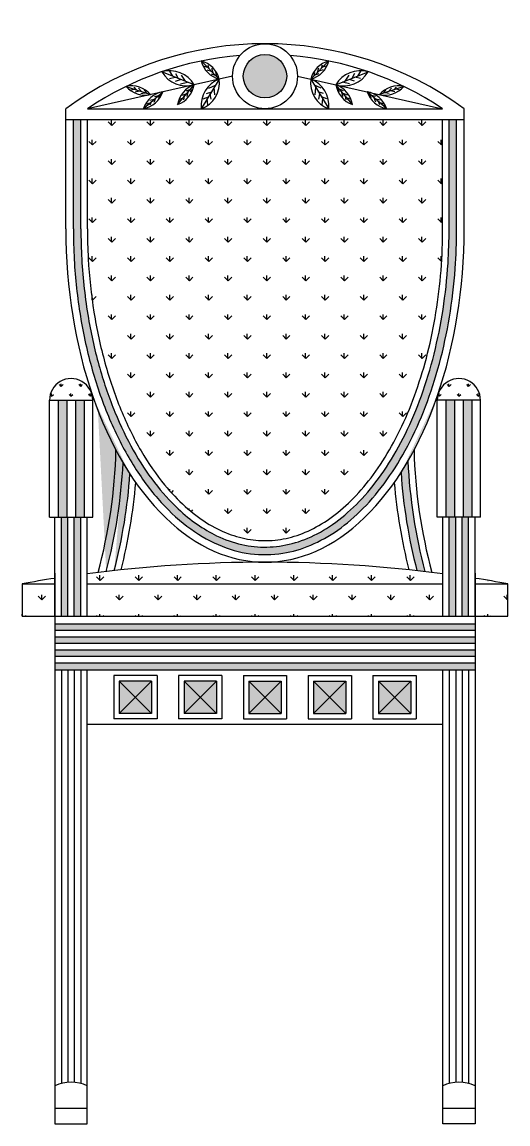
# Model space of a CAD drawing. Header units: millimetres. Extents: x 3103 to 179340, y -10977 to 70536.
# Drawn here: x 142761 to 143211, y 7949 to 8969 of the extents above; entities that cross this region are included whole.
import ezdxf

# ---------------------------------------------------------------- set-up
doc = ezdxf.new("R2010")
doc.units = ezdxf.units.MM
doc.header["$LTSCALE"] = 0.5
doc.layers.add('MEBEL', color=1, linetype='Continuous')
pattern_1 = [(90, (-145091.5257626629, 110342.1723934708), (-8.98025, 8.98025), [2.38125, -15.57925]), (45, (-145091.5257626629, 110342.1723934708), (-8.980256121069152, 8.980256121069154), [2.38125, -10.31875]), (135, (-145091.5257626629, 110342.1723934708), (-8.980256121069154, -8.980256121069152), [2.38125, -10.31875])]

# ---------------------------------------------------------------- blocks, each defined once
blk = doc.blocks.new('стул прямо')
at = {"layer": 'MEBEL'}
blk.add_hatch(color=256, dxfattribs=at).paths.add_polyline_path([(199.6681638402515, 969.903198317028, 1), (159.474560573115, 969.903198317028, 1)])
h = blk.add_hatch(color=256, dxfattribs=at)
edge = h.paths.add_edge_path()
edge.add_line((357.0458659271535, 929.8063966833579), (350.0458659271244, 929.806396683387))
edge.add_line((350.0458659271244, 929.806396683387), (350.0458659271535, 828.5515023818152))
edge.add_spline(control_points=[(350.0458659271535, 828.5515023823245), (350.0458708194201, 817.9413584543508), (349.7090614282934, 807.3307355628931), (348.1180737129762, 782.3264006445097), (346.5686437094992, 767.9874699134089), (342.2511349952838, 739.8650151182665), (339.4816228833515, 726.081435936343), (332.7933609810425, 699.3765002081636), (328.873011473217, 686.4558057382965), (319.9832822069875, 661.7647655446635), (315.012374639482, 649.995903079951), (304.1527485800616, 627.8701892020326), (298.2628162353358, 617.5157178005175), (285.7267837607069, 598.4440936817555), (279.0802242002392, 589.7302896753681), (265.2193201823102, 574.1155554044526), (258.0060247117653, 567.2187401066185), (243.2139971510624, 555.3470760166965), (235.6384569548536, 550.3759491821402), (220.3080049465643, 542.3868446605775), (212.5571129235032, 539.3699874580343), (197.0024427426688, 535.2599696339166), (189.1994271670701, 534.165171857152), (173.5939219236025, 533.8693373642018), (165.7887524845137, 534.6679831547663), (150.2178147746017, 538.179507470617), (142.4530984171724, 540.892978685617), (128.6677680460562, 547.5080178839853), (122.6207017070265, 551.0455350652483), (110.7114639416395, 559.3379826847813), (104.8489246624231, 564.0955718862679), (91.54539217342972, 576.5332304125186), (84.21430977425189, 584.6594720026769), (70.27866964589339, 602.8360486583406), (63.67506073470577, 612.8803894531302), (51.40241481736302, 634.6564502475521), (45.7313759525714, 646.3843948177237), (35.28389535288443, 671.7457510443201), (30.55105146355345, 685.4379574458872), (22.25745855411515, 714.5612808339647), (18.75285959278699, 730.0447386698506), (12.97301736619556, 763.780503891001), (10.90613426058553, 782.1411743854114), (9.355888734746259, 809.9363180138316), (9.096854194736807, 819.2440569850733), (9.096858486329438, 828.5515023823245)], knot_values=[7.853980862752469, 7.853980862752469, 7.853980862752469, 7.853980862752469, 7.960020254801732, 7.960020254801732, 8.105362722034577, 8.105362722034577, 8.250705189267423, 8.250705189267423, 8.396047656500269, 8.396047656500269, 8.541390123733114, 8.541390123733114, 8.68673259096596, 8.68673259096596, 8.832075058198805, 8.832075058198805, 8.977417525431651, 8.977417525431651, 9.122759992664497, 9.122759992664497, 9.268102459897342, 9.268102459897342, 9.413444927130188, 9.413444927130188, 9.558787394363033, 9.558787394363033, 9.704129861595879, 9.704129861595879, 9.819297045360463, 9.819297045360463, 9.934464229125046, 9.934464229125046, 10.0870509218498, 10.0870509218498, 10.23963761457455, 10.23963761457455, 10.3922243072993, 10.3922243072993, 10.55105832641464, 10.55105832641464, 10.71651703738979, 10.71651703738979, 10.90255571832079, 10.90255571832079, 10.99557505878629, 10.99557505878629, 10.99557505878629, 10.99557505878629], degree=3, periodic=0)
edge.add_line((9.09685848627123, 828.5515023838088), (9.09685848627123, 929.806396683518))
edge.add_line((9.09685848627123, 929.806396683518), (2.096858486271231, 929.806396683518))
edge.add_line((2.096858486271231, 929.806396683518), (2.096858486271231, 828.5515056117729))
edge.add_spline(control_points=[(2.096858486329438, 828.5515056099684), (2.096854106406681, 819.0524857322598), (2.362924501852831, 809.5534777836874), (3.885230451152893, 782.4377530327183), (5.801989832427353, 764.9278257848928), (11.4230066301825, 730.7542403800035), (15.1272218086815, 714.0911398310127), (24.19974645040929, 682.1339505218493), (29.5679891903128, 666.8404367031762), (41.78660802054219, 638.1025988618931), (48.63686435771524, 624.658921578055), (63.58160823132494, 600.0403053947812), (71.6757695164415, 588.8661710757005), (88.82034669833956, 569.1241058330343), (97.86979670793517, 560.5570458036964), (116.604285998561, 546.2585111439403), (126.2873682625359, 540.5270132163132), (145.9792760301498, 532.0031222754187), (155.9870019766386, 529.2083748948207), (176.085791031539, 526.567584592689), (186.179607476719, 526.7196333825559), (204.8525064044516, 529.7414534130949), (213.447007467621, 532.2289656672947), (230.4030343136983, 539.3747967085947), (238.7640682009223, 544.0342761481734), (255.0604804716713, 555.468578612592), (262.9948824993044, 562.2435647654929), (278.2317630287143, 577.7836015504727), (285.5336379575019, 586.5482886158279), (299.3115534598764, 605.8778719425172), (305.7873407155275, 616.4423538566043), (317.7439370282227, 639.1302248926077), (323.224649196578, 651.253269887995), (333.0512823375757, 676.7771649309288), (337.3971574261668, 690.1777238761279), (344.8454485668044, 717.9451726263214), (347.9478349189449, 732.311794145644), (352.8326612291858, 761.6778058469063), (354.6150811024418, 776.6769337323058), (356.6013277333404, 804.0014899696544), (357.0458715870918, 816.2764759575657), (357.0458659271535, 828.5515056099684)], knot_values=[7.853980862752469, 7.853980862752469, 7.853980862752469, 7.853980862752469, 7.947608418811853, 7.947608418811853, 8.122455378109313, 8.122455378109313, 8.297302337406773, 8.297302337406773, 8.472149296704233, 8.472149296704233, 8.646996256001692, 8.646996256001692, 8.821843215299152, 8.821843215299152, 8.996690174596612, 8.996690174596612, 9.171537133894072, 9.171537133894072, 9.346384093191531, 9.346384093191531, 9.521231052488991, 9.521231052488991, 9.67160378288049, 9.67160378288049, 9.82197651327199, 9.82197651327199, 9.972349243663489, 9.972349243663489, 10.12272197405499, 10.12272197405499, 10.27309470444649, 10.27309470444649, 10.42346743483799, 10.42346743483799, 10.57384016522949, 10.57384016522949, 10.72421289562099, 10.72421289562099, 10.87458562601248, 10.87458562601248, 10.99557505878629, 10.99557505878629, 10.99557505878629, 10.99557505878629], degree=3, periodic=0)
edge.add_line((357.0458659271535, 828.5515056096046), (357.0458659271535, 929.8063966833579))
h = blk.add_hatch(dxfattribs=at)
h.set_pattern_fill('GRASS', color=256, style=0)
h.set_pattern_definition([(90, (-145404.0005625671, 111876.8229940509), (-17.9605, 17.9605), [4.7625, -31.1585]), (45, (-145404.0005625671, 111876.8229940509), (-17.9605122421383, 17.96051224213831), [4.7625, -20.6375]), (135, (-145404.0005625671, 111876.8229940509), (-17.96051224213831, -17.9605122421383), [4.7625, -20.6375])])
edge = h.paths.add_edge_path()
edge.add_line((344.0458659271826, 828.5514996162528), (344.0458659271535, 929.8063966833433))
edge.add_line((344.0458659271535, 929.8063966833433), (15.09685848627123, 929.8063966834743))
edge.add_line((15.09685848627123, 929.8063966834743), (15.09685848627123, 828.5514996180718))
edge.add_spline(control_points=[(15.09685848632944, 828.5514996157581), (15.0968542425835, 819.3478152751923), (15.35320886102272, 810.1441424295772), (16.79785291195731, 784.2633582826093), (18.58238552795956, 767.6868647502415), (23.79011985805118, 735.3353638794797), (27.21335879838443, 719.560867352775), (35.57318300078623, 689.3059851671424), (40.50983318558428, 674.8262002596748), (51.70805838154047, 647.6142858943058), (57.96966249789693, 634.8829914994421), (71.5644709597691, 611.561656342441), (78.89734438969754, 600.9729106305458), (92.71598343539517, 584.1868116316618), (99.0598291863862, 577.5336131486692), (112.0463869308587, 565.8485087090521), (118.6879913524899, 560.816890270391), (132.1040261587768, 552.3970602338668), (138.8769844658964, 549.008095918558), (152.4388177844812, 543.8312026436179), (159.2273583451752, 542.0411025333306), (172.7866780079203, 539.9991213158501), (179.5596539822, 539.7454873323004), (193.1124465889006, 540.7614753406524), (199.8950498402119, 542.0320620815182), (213.4643735362042, 546.1473806001595), (220.2515689138963, 548.9944688554824), (233.7426183590724, 556.3213253721624), (240.4451528652862, 560.802358747067), (253.6121501263988, 571.4012075295323), (260.0753040774434, 577.5189803569083), (272.5871087096748, 591.3236141308153), (278.6350770550198, 599.0099632746278), (290.1495346713928, 615.8237234492117), (295.6157875692879, 624.9506505742756), (305.8221482291119, 644.4736181305925), (310.5622128317773, 654.8693087974098), (319.197150387743, 676.7266502909624), (323.0920376427821, 688.1880535068194), (329.9431956785556, 711.9512631022808), (332.8994874471391, 724.2528784542374), (337.8049717467511, 749.4549652051792), (339.7541787851078, 762.3552721882152), (342.6013863022672, 788.5024348147272), (343.4993940739078, 801.7491369726631), (343.9844764274894, 819.5404311404272), (344.045868004614, 824.0459652542486), (344.0458659271535, 828.5514996157581)], knot_values=[7.853980862752469, 7.853980862752469, 7.853980862752469, 7.853980862752469, 7.947074690704243, 7.947074690704243, 8.116988321909234, 8.116988321909234, 8.286901953114226, 8.286901953114226, 8.456815584319218, 8.456815584319218, 8.62672921552421, 8.62672921552421, 8.7966428467292, 8.7966428467292, 8.93122781151092, 8.93122781151092, 9.06581277629264, 9.06581277629264, 9.20039774107436, 9.20039774107436, 9.33498270585608, 9.33498270585608, 9.4695676706378, 9.4695676706378, 9.604152635419519, 9.604152635419519, 9.738737600201238, 9.738737600201238, 9.873322564982958, 9.873322564982958, 10.00790752976468, 10.00790752976468, 10.1424924945464, 10.1424924945464, 10.27707745932812, 10.27707745932812, 10.41166242410984, 10.41166242410984, 10.54624738889156, 10.54624738889156, 10.68083235367328, 10.68083235367328, 10.815417318455, 10.815417318455, 10.95000228323672, 10.95000228323672, 10.99557505878629, 10.99557505878629, 10.99557505878629, 10.99557505878629], degree=3, periodic=0)
h = blk.add_hatch(dxfattribs=at)
h.set_pattern_fill('GRASS', color=256, scale=0.5, style=0)
h.set_pattern_definition(pattern_1)
edge = h.paths.add_edge_path()
edge.add_arc((2.91038304567337e-11, 670.0000000004366), 20.0000000000378, 359.9999465821177, 540.000053417799)
edge.add_line((-19.99999999994179, 669.9999813541071), (20.00000000005821, 669.999981354078))
h = blk.add_hatch(dxfattribs=at)
h.set_pattern_fill('GRASS', color=256, scale=0.5, style=0)
h.set_pattern_definition(pattern_1)
h.paths.add_polyline_path([(339.1427244134538, 669.999981354078), (379.1427244134538, 669.9999813541071), (379.1427244134829, 670.0000388840563, 0.9999994943784548)])
h = blk.add_hatch(color=256, dxfattribs=at)
edge = h.paths.add_edge_path()
edge.add_ellipse((179.5713622067415, 828.5512708760798), major_axis=(0, 308.5512708755996), ratio=0.5978730964127296, start_angle=583.0582231862329, end_angle=585.8511267235009, ccw=False)
edge.add_arc((795.3256984017207, 635.7856896949088), 490.8950298093816, 183.8172012841732, 194.5789560476053)
edge.add_arc((179.5713622067997, -755.624999716485), 1275.624999716946, 83.33170285167841, 83.66902364676048, ccw=False)
edge.add_arc((795.3256984017207, 635.7856896948069), 483.8950298093613, 182.623373892872, 194.8987678621582, ccw=False)
h = blk.add_hatch(color=256, dxfattribs=at)
h.paths.add_polyline_path([(-3.999999999912689, 669.999981354078), (-11.99999999991269, 669.999981354078), (-11.99999999991269, 561.5917913523444), (-3.999999999941792, 561.5917913523444)])
h.paths.add_polyline_path([(12.00000000008731, 669.9999813540635), (4.000000000087311, 669.9999813540635), (4.000000000087311, 561.5917913523444), (12.00000000005821, 561.591791352359)])
h = blk.add_hatch(color=256, dxfattribs=at)
edge = h.paths.add_edge_path()
edge.add_ellipse((179.5713622067415, 828.5512708760798), major_axis=(0, 308.5512708755996), ratio=0.5978730964127296, start_angle=494.5603424285963, end_angle=497.32596725190933, ccw=False)
edge.add_arc((-436.1828160256846, 635.7856896949233), 484.895029809372, 345.14787418527646, 357.1946161498636, ccw=False)
edge.add_arc((179.571362207731, -755.6249997163686), 1275.624999716946, 96.28290138595952, 96.62000833504771, ccw=False)
edge.add_arc((-436.1828160256846, 635.7856896950252), 491.8950298093676, 345.4654859576801, 356.0262482939729)
h = blk.add_hatch(color=256, dxfattribs=at)
h.paths.add_polyline_path([(355.1427244134247, 669.9999813540926), (347.1427244133956, 669.9999813541071), (347.1427244134538, 561.5917913523881), (355.1427244134247, 561.5917913523881)])
h.paths.add_polyline_path([(371.1427244134247, 669.9999813541071), (363.1427244134538, 669.9999813540926), (363.1427244134538, 561.5917913523881), (371.1427244134538, 561.591791352359)])
h = blk.add_hatch(color=256, dxfattribs=at)
h.paths.add_polyline_path([(-2.999999999970896, 561.5917913523444), (-8.999999999970896, 561.5917913523444), (-8.999999999970896, 470.0000000004802), (-2.999999999970896, 470.0000000004802)])
h.paths.add_polyline_path([(9.000000000029104, 561.5917913523444), (3.000000000029104, 561.591791352359), (3.000000000029104, 470.0000000004802), (9.000000000029104, 470.0000000004657)])
h = blk.add_hatch(color=256, dxfattribs=at)
h.paths.add_polyline_path([(356.1427244134829, 561.5917913523881), (350.1427244134538, 561.5917913523881), (350.142724413512, 470.0000000004657), (356.1427244134538, 470.0000000004657)])
h.paths.add_polyline_path([(368.1427244134829, 561.5917913523881), (362.1427244134829, 561.5917913524027), (362.1427244134829, 470.0000000004802), (368.1427244134538, 470.0000000004802)])
h = blk.add_hatch(dxfattribs=at)
h.set_pattern_fill('GRASS', color=256, style=0)
h.set_pattern_definition([(90, (-145091.5257626629, 110342.1723934708), (-17.9605, 17.9605), [4.7625, -31.1585]), (45, (-145091.5257626629, 110342.1723934708), (-17.9605122421383, 17.96051224213831), [4.7625, -20.6375]), (135, (-145091.5257626629, 110342.1723934708), (-17.96051224213831, -17.9605122421383), [4.7625, -20.6375])])
h.paths.add_polyline_path([(15, 509.3395873942791), (15, 499.9999999959982), (344.142724413512, 499.9999999959546), (344.142724413512, 509.3395873942791, 0.06477683883300799)])
h.paths.add_polyline_path([(-14.9999999999709, 505.0736656718655, 0.006046027765234373), (-45.42863779317122, 499.9999999959837), (-14.9999999999709, 499.9999999959837)])
h.paths.add_polyline_path([(374.142724413512, 505.0736656718509), (374.142724413512, 499.9999999959546), (404.5713622066542, 499.9999999959837, 0.006046027765222694)])
h.paths.add_polyline_path([(404.5713622067124, 499.9999999959691), (374.142724413512, 499.99999999594), (374.142724413512, 470.0000000004802), (404.5713622067706, 470.0000000004657)])
h.paths.add_polyline_path([(344.1427244134829, 499.9999999959546), (15.0000000000291, 499.9999999959982), (15, 470.0000000004802), (344.142724413512, 470.0000000004948)])
h.paths.add_polyline_path([(-14.99999999994179, 499.9999999959837), (-45.42863779322943, 499.9999999959837), (-45.42863779322943, 470.0000000004802), (-15.0000000000291, 470.0000000004948)])
h = blk.add_hatch(color=256, dxfattribs=at)
h.paths.add_polyline_path([(374.142724413512, 463.0000000005093), (-15, 463.0000000004802), (-15, 457.0000000005093), (374.1427244134829, 457.0000000005093)])
h.paths.add_polyline_path([(374.142724413512, 451.0000000005093), (-15, 451.0000000004802), (-15, 445.0000000004948), (374.1427244134829, 445.0000000004948)])
h.paths.add_polyline_path([(374.1427244134829, 439.0000000005093), (-15, 439.0000000004802), (-15, 433.0000000004948), (374.142724413512, 433.0000000004802)])
h.paths.add_polyline_path([(374.1427244134829, 427.0000000005239), (-15, 427.0000000005093), (-15, 420.0000000004511), (374.1427244134829, 420.0000000004511)])
h = blk.add_hatch(color=256, dxfattribs=at)
h.paths.add_polyline_path([(44.57136220674147, 410.0000000004511), (44.57136220671237, 380.0000000004366), (59.57136220677057, 395.000000000422)])
h.paths.add_polyline_path([(74.57136220671237, 410.0000000004657), (44.57136220674147, 410.0000000004366), (59.57136220674147, 395.0000000004511)])
h.paths.add_polyline_path([(74.57136220674147, 410.0000000004366), (59.57136220674147, 395.0000000004366), (74.57136220671237, 380.0000000004511)])
h.paths.add_polyline_path([(59.57136220674147, 395.0000000004366), (44.57136220674147, 380.0000000004511), (74.57136220674147, 380.0000000004511)])
h = blk.add_hatch(color=256, dxfattribs=at)
h.paths.add_polyline_path([(104.5713622067415, 410.0000000004657), (104.5713622067124, 380.0000000004511), (119.5713622067706, 395.0000000004366)])
h.paths.add_polyline_path([(134.5713622067124, 410.0000000004802), (104.5713622067415, 410.0000000004511), (119.5713622067415, 395.0000000004657)])
h.paths.add_polyline_path([(134.5713622067415, 410.0000000004511), (119.5713622067415, 395.0000000004511), (134.5713622067124, 380.0000000004657)])
h.paths.add_polyline_path([(119.5713622067415, 395.0000000004511), (104.5713622067415, 380.0000000004657), (134.5713622067415, 380.0000000004657)])
h = blk.add_hatch(color=256, dxfattribs=at)
h.paths.add_polyline_path([(164.5713622067415, 410.0000000004657), (164.5713622067124, 380.0000000004511), (179.5713622067706, 395.0000000004366)])
h.paths.add_polyline_path([(194.5713622067124, 410.0000000004802), (164.5713622067415, 410.0000000004511), (179.5713622067415, 395.0000000004657)])
h.paths.add_polyline_path([(194.5713622067415, 410.0000000004511), (179.5713622067415, 395.0000000004511), (194.5713622067124, 380.0000000004657)])
h.paths.add_polyline_path([(179.5713622067415, 395.0000000004511), (164.5713622067415, 380.0000000004657), (194.5713622067415, 380.0000000004657)])
h = blk.add_hatch(color=256, dxfattribs=at)
h.paths.add_polyline_path([(224.5713622067415, 410.0000000004511), (224.5713622067124, 380.0000000004366), (239.5713622067706, 395.000000000422)])
h.paths.add_polyline_path([(254.5713622067124, 410.0000000004657), (224.5713622067415, 410.0000000004366), (239.5713622067415, 395.0000000004511)])
h.paths.add_polyline_path([(254.5713622067415, 410.0000000004366), (239.5713622067415, 395.0000000004366), (254.5713622067124, 380.0000000004511)])
h.paths.add_polyline_path([(239.5713622067415, 395.0000000004366), (224.5713622067415, 380.0000000004511), (254.5713622067415, 380.0000000004511)])
h = blk.add_hatch(color=256, dxfattribs=at)
h.paths.add_polyline_path([(284.5713622067415, 410.0000000004511), (284.5713622067124, 380.0000000004366), (299.5713622067706, 395.000000000422)])
h.paths.add_polyline_path([(314.5713622067124, 410.0000000004657), (284.5713622067415, 410.0000000004366), (299.5713622067415, 395.0000000004511)])
h.paths.add_polyline_path([(314.5713622067415, 410.0000000004366), (299.5713622067415, 395.0000000004366), (314.5713622067124, 380.0000000004511)])
h.paths.add_polyline_path([(299.5713622067415, 395.0000000004366), (284.5713622067415, 380.0000000004511), (314.5713622067415, 380.0000000004511)])
for p, q in [((120.5732326153957, 984.0360127900203), (137.2411891519732, 967.1632693910797)), ((238.5694917979417, 984.0360127900203), (221.9015352613642, 967.1632693910797)), ((113.8903350753244, 961.933339037103), (84.17739871988306, 973.8859731499251)), ((245.252389338013, 961.933339037103), (274.9653256934544, 973.8859731499251)), ((50.93145897577051, 960.4293168363656), (73.44515911102644, 952.9698563242273)), ((98.67353478824953, 943.7410540257115), (113.8903350754117, 961.9333390370302)), ((137.2411891519732, 967.1632693910797), (120.58809440193, 939.8063966834306)), ((221.9015352613642, 967.1632693910797), (238.5546300114074, 939.8063966834306)), ((260.4691896250879, 943.7410540257115), (245.2523893379257, 961.9333390370302)), ((308.2112654375669, 960.4293168363656), (285.697565302311, 952.9698563242273)), ((67.03020527007175, 940.0372386093077), (85.03849852422718, 955.4713443165529)), ((292.1125191432657, 940.0372386093077), (274.1042258891102, 955.4713443165529)), ((-4.903141513728769, 828.5512708760798), (-4.903141513728769, 939.8063966858463)), ((15.09685848615482, 939.8063966834306), (344.0458659271535, 939.806396683387)), ((364.0458659271535, 828.5515088376123), (364.0458659271244, 939.8063966858317)), ((-4.903141513728769, 929.8063966835034), (364.0458659271244, 929.8063966833579)), ((2.096858486271231, 828.5512708760798), (2.096858486271231, 929.8063966834743)), ((9.09685848627123, 828.5512708760798), (9.096858486300334, 929.8063966834743)), ((15.09685848627123, 828.5512708760798), (15.09685848627123, 929.8063966835034)), ((344.0458659271535, 828.5515088376123), (344.0458659271535, 929.8063966833579)), ((350.0458659271535, 828.5512712119526), (350.0458659271535, 929.8063966833724)), ((357.0458659271535, 828.5512711841875), (357.0458659271826, 929.8063966833724)), ((-19.99999999994179, 669.9999813541071), (20.00000000005821, 669.999981354078)), ((-19.9999999999709, 561.5917913523735), (-19.99999999994179, 669.9999813541071)), ((-11.99999999994179, 669.9999813541071), (-11.99999999991269, 561.5917913523881)), ((-3.999999999941792, 669.9999813540926), (-3.999999999941792, 561.5917913523881)), ((4.000000000087311, 669.9999813540926), (4.000000000058208, 561.5917913523881)), ((12.00000000008731, 669.9999813540926), (12.00000000005821, 561.5917913524172)), ((20.0000000000291, 561.5917913524027), (20.00000000005821, 669.999981354078)), ((379.1427244134538, 669.9999813541071), (339.1427244134538, 669.999981354078)), ((339.1427244134829, 561.5917913524027), (339.1427244134538, 669.999981354078)), ((347.1427244134247, 669.9999813540926), (347.1427244134538, 561.5917913524172)), ((355.1427244134247, 669.9999813540926), (355.1427244134538, 561.5917913523881)), ((363.1427244134538, 669.9999813540926), (363.1427244134538, 561.5917913523881)), ((371.1427244134538, 669.9999813541071), (371.1427244134247, 561.5917913523881)), ((379.1427244134829, 561.5917913523735), (379.1427244134538, 669.9999813541071)), ((-19.9999999999709, 561.5917913523735), (20.0000000000291, 561.5917913523444)), ((-15, 470.0000000004802), (-14.9999999999709, 561.5917913524027)), ((-8.999999999970896, 470.0000000004948), (-8.999999999970896, 561.5917913524027)), ((-2.999999999970896, 470.0000000004802), (-2.999999999970896, 561.5917913524027)), ((3.000000000029104, 470.0000000004802), (3.000000000029104, 561.5917913523881)), ((9.000000000029104, 470.0000000004802), (9.000000000029104, 561.5917913523881)), ((15, 470.0000000004802), (15.0000000000291, 561.5917913523881)), ((379.1427244134829, 561.5917913523735), (339.1427244134829, 561.5917913524027)), ((344.142724413512, 470.0000000004802), (344.1427244134829, 561.5917913523881)), ((350.1427244134829, 470.0000000004802), (350.1427244134829, 561.5917913523881)), ((356.1427244134829, 470.0000000004802), (356.1427244134829, 561.5917913523881)), ((362.1427244134829, 470.0000000004802), (362.1427244134829, 561.5917913524027)), ((368.1427244134829, 470.0000000004948), (368.1427244134829, 561.5917913524027)), ((374.142724413512, 470.0000000004802), (374.1427244134829, 561.5917913524027)), ((-45.42863779317122, 499.9999999959837), (-14.9999999999709, 499.9999999959837)), ((15.0000000000291, 499.9999999959982), (344.142724413512, 499.9999999959691)), ((374.1427244135411, 499.9999999959546), (404.5713622066542, 499.9999999959837)), ((374.142724413512, 420.0000000004802), (-15.0000000000291, 420.0000000004802)), ((39.57136220674147, 415.0000000004511), (39.57136220674147, 375.0000000004511)), ((79.57136220674147, 415.0000000004511), (39.57136220674147, 415.0000000004511)), ((74.57136220674147, 410.0000000004511), (44.57136220674147, 410.0000000004511)), ((44.57136220674147, 410.0000000004511), (44.57136220674147, 380.0000000004511)), ((74.57136220674147, 410.0000000004511), (44.57136220674147, 380.0000000004511)), ((44.57136220674147, 410.0000000004511), (74.57136220674147, 380.0000000004511)), ((74.57136220674147, 410.0000000004511), (74.57136220674147, 380.0000000004511)), ((79.57136220674147, 415.0000000004511), (79.57136220674147, 375.0000000004511)), ((99.57136220674147, 415.0000000004657), (99.57136220674147, 375.0000000004657)), ((139.5713622067415, 415.0000000004657), (99.57136220674147, 415.0000000004657)), ((134.5713622067415, 410.0000000004657), (104.5713622067124, 410.0000000004657)), ((104.5713622067124, 410.0000000004657), (104.5713622067415, 380.0000000004657)), ((134.5713622067415, 410.0000000004657), (104.5713622067415, 380.0000000004657)), ((104.5713622067124, 410.0000000004657), (134.5713622067415, 380.0000000004657)), ((134.5713622067415, 410.0000000004657), (134.5713622067415, 380.0000000004657)), ((139.5713622067415, 415.0000000004657), (139.5713622067415, 375.0000000004657)), ((159.5713622067415, 415.0000000004657), (199.5713622067415, 415.0000000004657)), ((159.5713622067415, 415.0000000004657), (159.5713622067415, 375.0000000004657)), ((164.5713622067415, 410.0000000004657), (194.5713622067415, 410.0000000004657)), ((164.5713622067415, 410.0000000004657), (164.5713622067415, 380.0000000004657)), ((164.5713622067415, 410.0000000004657), (194.5713622067415, 380.0000000004657)), ((194.5713622067415, 410.0000000004657), (164.5713622067415, 380.0000000004657)), ((194.5713622067415, 410.0000000004657), (194.5713622067415, 380.0000000004657)), ((199.5713622067415, 415.0000000004657), (199.5713622067415, 375.0000000004657)), ((219.5713622067415, 415.0000000004657), (219.5713622067415, 375.0000000004657)), ((219.5713622067415, 415.0000000004657), (259.5713622067415, 415.0000000004657)), ((224.5713622067415, 410.0000000004657), (254.5713622067415, 410.0000000004657)), ((224.5713622067415, 410.0000000004657), (224.5713622067415, 380.0000000004657)), ((224.5713622067415, 410.0000000004657), (254.5713622067415, 380.0000000004657)), ((254.5713622067415, 410.0000000004657), (224.5713622067415, 380.0000000004657)), ((254.5713622067415, 410.0000000004657), (254.5713622067415, 380.0000000004657)), ((259.5713622067415, 415.0000000004657), (259.5713622067415, 375.0000000004657)), ((279.5713622067124, 415.0000000004511), (279.5713622067124, 375.0000000004511)), ((279.5713622067124, 415.0000000004511), (319.5713622067124, 415.0000000004511)), ((284.5713622067124, 410.0000000004511), (314.5713622067415, 410.0000000004511)), ((284.5713622067124, 410.0000000004511), (284.5713622067124, 380.0000000004511)), ((284.5713622067124, 410.0000000004511), (314.5713622067124, 380.0000000004511)), ((314.5713622067415, 410.0000000004511), (284.5713622067124, 380.0000000004511)), ((314.5713622067415, 410.0000000004511), (314.5713622067124, 380.0000000004511)), ((319.5713622067124, 415.0000000004511), (319.5713622067124, 375.0000000004511)), ((74.57136220674147, 380.0000000004511), (44.57136220674147, 380.0000000004511)), ((134.5713622067415, 380.0000000004657), (104.5713622067415, 380.0000000004657)), ((164.5713622067415, 380.0000000004657), (194.5713622067415, 380.0000000004657)), ((224.5713622067415, 380.0000000004657), (254.5713622067415, 380.0000000004657)), ((284.5713622067124, 380.0000000004511), (314.5713622067124, 380.0000000004511)), ((79.57136220674147, 375.0000000004511), (39.57136220674147, 375.0000000004511)), ((139.5713622067415, 375.0000000004657), (99.57136220674147, 375.0000000004657)), ((159.5713622067415, 375.0000000004657), (199.5713622067415, 375.0000000004657)), ((219.5713622067415, 375.0000000004657), (259.5713622067415, 375.0000000004657)), ((279.5713622067124, 375.0000000004511), (319.5713622067124, 375.0000000004511)), ((15, 14.21780370497436), (-15, 14.21780370497436)), ((374.1427244135411, 14.21780370497436), (344.1427244135411, 14.21780370497436))]:
    blk.add_line(p, q, dxfattribs=at)
at = {"layer": 'MEBEL', "ltscale": 5}
for p, q in [((-45.42863779325853, 499.9999999964348), (-45.42863779325853, 470.0000000004802)), ((-15, 510), (-15, 0)), ((404.5713622067415, 470.0000000004802), (404.5713622067415, 499.9999999964348)), ((-45.42863779325853, 470.0000000004802), (404.5713622067415, 470.0000000004802)), ((-15.0000000000291, 463.0000000004948), (374.1427244134829, 463.0000000004948)), ((-15.0000000000291, 457.0000000004948), (374.1427244134829, 457.0000000004948)), ((-15.0000000000291, 451.0000000004948), (374.1427244134829, 451.0000000004948)), ((-15.0000000000291, 445.0000000004948), (374.1427244134829, 445.0000000004948)), ((-15.0000000000291, 439.0000000004948), (374.1427244134829, 439.0000000005093)), ((-15.0000000000291, 433.0000000004948), (374.1427244134538, 433.0000000004802)), ((-15.0000000000291, 427.0000000004948), (374.1427244134538, 427.0000000005093)), ((-9, 420.0000000004802), (-9, 37.4559494821151)), ((-2.999999999970896, 420.0000000004657), (-3, 38.54589278581261)), ((3, 420.0000000004657), (3, 38.54589278581261)), ((9, 420.0000000004802), (9, 37.4559494821151)), ((15, 0), (15, 420.0000000004657)), ((350.1427244135411, 420.0000000004802), (350.1427244135411, 37.4559494821151)), ((356.1427244135411, 420.0000000004657), (356.1427244135411, 38.54589278581261)), ((362.1427244135411, 420.0000000004657), (362.1427244135411, 38.54589278581261)), ((368.1427244135411, 420.0000000004802), (368.1427244135411, 37.4559494821151)), ((14.9999999999709, 370.0000000004511), (344.142724413512, 370.0000000004802)), ((-15, 0), (15, 0))]:
    blk.add_line(p, q, dxfattribs=at)
at = {"layer": 'MEBEL'}
for points in [[(123.0498183747695, 979.3661247337004), (126.1825620026211, 978.3577657185378)], [(126.5198507010937, 980.1792073213437), (127.4898812627362, 977.0343843929586)], [(232.6228737122437, 980.1792073213437), (231.6528431506013, 977.0343843929586)], [(236.0929060385679, 979.3661247337004), (232.9601624107163, 978.3577657185378)], [(149.474560573115, 969.903198317028), (15.09685848624213, 939.8063966851769)], [(91.20115826590336, 974.4537765000714), (94.04217220033752, 969.9176670019951)], [(96.71258601092268, 972.2987088908558), (99.06078760285163, 967.8988266914384)], [(101.8464027211303, 970.9402697277983), (105.6208232798963, 965.2599186657171)], [(125.7365035988623, 975.7401422821567), (129.8281683607493, 974.6673684896086)], [(129.80589520582, 971.9850093554414), (133.4721238687634, 970.9786423934856)], [(130.1127562692272, 977.4484462899418), (131.1354876208643, 973.3439871640439)], [(133.8179187459464, 973.3335049331945), (134.7794431289367, 969.6552610679792)], [(209.6681638402224, 969.903198317028), (344.0458659270953, 939.8063966851769)], [(225.324805667391, 973.3335049331945), (224.3632812844007, 969.6552610679792)], [(229.3368292075174, 971.9850093554414), (225.670600544574, 970.9786423934856)], [(229.0299681441102, 977.4484462899418), (228.0072367924731, 973.3439871640439)], [(233.4062208144751, 975.7401422821567), (229.3145560525882, 974.6673684896086)], [(257.2963216922071, 970.9402697277983), (253.5219011334411, 965.2599186657171)], [(262.4301384024147, 972.2987088908558), (260.0819368104858, 967.8988266914384)], [(267.9415661474341, 974.4537765000714), (265.1005522129999, 969.9176670019951)], [(57.98112181329634, 959.6948313306057), (60.27389715923346, 957.3338883506658)], [(62.42241887858836, 958.8942648999946), (65.19808136729989, 955.7023592180049)], [(91.09445565677015, 967.7101922961738), (96.28523763653357, 969.0153482229362)], [(96.56293806963367, 965.448367305391), (101.3038530390477, 966.9965079123649)], [(101.2073476330843, 962.8733156979433), (107.8638887160341, 964.3575998867018)], [(110.9886043591541, 955.5013451184495), (111.6429151527991, 959.2464598638762)], [(127.6422090185806, 958.8205296143715), (133.8635700224841, 961.6146853010287)], [(132.9815679907042, 952.7397908029816), (132.6064077955962, 959.549481953858)], [(231.5005153947568, 958.8205296143715), (225.2791543908534, 961.6146853010287)], [(226.1611564226332, 952.7397908029816), (226.5363166177412, 959.549481953858)], [(248.1541200541833, 955.5013451184495), (247.4998092605383, 959.2464598638762)], [(257.9353767802531, 962.8733156979433), (251.2788356973033, 964.3575998867018)], [(262.5797863437037, 965.448367305391), (257.8388713742897, 966.9965079123649)], [(268.0482687565673, 967.7101922961738), (262.8574867768039, 969.0153482229362)], [(296.7203055347491, 958.8942648999946), (293.9446430460375, 955.7023592180049)], [(301.1616026000411, 959.6948313306057), (298.868827254104, 957.3338883506658)], [(55.25916475156555, 957.3941406964004), (58.5080781916331, 957.9189568547736)], [(59.29982069338439, 955.3843830513069), (63.43226239972864, 956.2874277221126)], [(64.63094678887865, 953.8876980804052), (68.3542167757405, 954.6566373992537)], [(67.59251882974058, 956.9115803956665), (70.12003574331175, 954.0715688952332)], [(77.08261263230816, 945.8119810415374), (78.44181323450175, 949.8176192998944)], [(77.22935798030812, 951.2820608080947), (80.96634770210949, 951.9812853001349)], [(81.11589434329653, 949.6058721823501), (82.37879370662267, 953.1918298325618)], [(100.7557886631694, 948.5996083664941), (103.7945011672564, 949.863371342246)], [(103.1336793053779, 952.4351868529629), (107.1227114223875, 953.8423779925506)], [(104.2811384197266, 948.0760276811197), (104.9880017651885, 951.2902483879006)], [(106.878876686038, 956.5137243271747), (110.4494145548088, 957.8195828182506)], [(107.6361208360468, 951.0943250849377), (108.3162120203488, 955.2692550382053)], [(122.4343098521349, 948.8936093657103), (127.374128144409, 950.9541541465005)], [(125.4620977145969, 953.9781597734836), (130.1868921476998, 955.5748224336567)], [(126.5552345557371, 943.5545745325944), (126.1169659175212, 948.8889507993154)], [(129.6813145581109, 948.579291042799), (128.929729920812, 953.5096190864715)], [(233.6806266987405, 953.9781597734836), (228.9558322656376, 955.5748224336567)], [(229.4614098552265, 948.579291042799), (230.2129944925255, 953.5096190864715)], [(236.7084145612025, 948.8936093657103), (231.7685962689284, 950.9541541465005)], [(232.5874898576003, 943.5545745325944), (233.0257584958163, 948.8889507993154)], [(252.2638477272994, 956.5137243271747), (248.6933098585287, 957.8195828182506)], [(251.5066035772907, 951.0943250849377), (250.8265123929887, 955.2692550382053)], [(256.0090451079595, 952.4351868529629), (252.0200129909499, 953.8423779925506)], [(254.8615859936108, 948.0760276811197), (254.1547226481489, 951.2902483879006)], [(258.386935750168, 948.5996083664941), (255.348223246081, 949.863371342246)], [(278.0268300700409, 949.6058721823501), (276.7639307067147, 953.1918298325618)], [(281.9133664330293, 951.2820608080947), (278.1763767112279, 951.9812853001349)], [(282.0601117810293, 945.8119810415374), (280.7009111788357, 949.8176192998944)], [(291.5502055835968, 956.9115803956665), (289.0226886700257, 954.0715688952332)], [(294.5117776244588, 953.8876980804052), (290.7885076375969, 954.6566373992537)], [(299.842903719953, 955.3843830513069), (295.7104620136088, 956.2874277221126)], [(303.8835596617719, 957.3941406964004), (300.6346462217043, 957.9189568547736)], [(69.88510011826293, 944.4859358217509), (73.09060315642273, 945.231335589342)], [(72.86290277377702, 947.8769117250922), (77.02936723004677, 948.6070747674094)], [(73.27585760943475, 943.388214875391), (74.50304916090681, 946.4418801218562)], [(286.2798216395604, 947.8769117250922), (282.1133571832906, 948.6070747674094)], [(285.8668668039027, 943.388214875391), (284.6396752524306, 946.4418801218562)], [(289.2576242950745, 944.4859358217509), (286.0521212569147, 945.231335589342)]]:
    blk.add_lwpolyline(points, dxfattribs=at)
at = {"layer": 'MEBEL', "ltscale": 5}
blk.add_lwpolyline([(374.1427244135411, 510), (374.1427244135411, 0), (344.1427244135411, 0), (344.1427244135411, 420.0000000004802)], dxfattribs=at)
at = {"layer": 'MEBEL'}
for radius in [30.0968016335828, 20.0968016335828]:
    blk.add_circle((179.5713622066833, 969.903198317028), radius, dxfattribs=at)
for centre, radius, start, end in [((179.5713622066833, 687.2249677690997), 312.7750321815126, 53.85723081703283, 126.1427691829672), ((179.5713622066251, 695.4585361161007), 294.5466675057684, 94.51506732839759, 123.9451358090065), ((142.930389500485, 989.4526184140122), 23.00395793054663, 193.6189798447727, 255.6813760134101), ((114.8840322668548, 961.7466637670441), 23.00395793059205, 13.61897984558306, 75.68137601341006), ((179.5713622066251, 695.4585361161007), 294.5466675057684, 56.05486419099353, 85.48493267160244), ((216.2123349128524, 989.4526184140122), 23.00395793054663, 284.31862398659, 346.3810201552272), ((244.2586921464826, 961.7466637670441), 23.00395793059205, 104.31862398659, 166.3810201544169), ((91.38665221486008, 948.8995198323537), 26.00569524828275, 30.07882419534125, 106.0942514865071), ((106.6816338060889, 986.9211651270307), 26.00686114647436, 210.0808315304512, 286.0922441513883), ((267.7560721984773, 948.8995198323537), 26.00569524828275, 73.90574851349291, 149.9211758046587), ((252.4610906072485, 986.9211651270307), 26.00686114647436, 253.9077558486117, 329.9191684695488), ((55.98864460986806, 937.9881280546688), 23.00395793059205, 40.63722800171136, 102.6996241700711), ((68.387973476958, 975.4110451058805), 23.00395793054663, 220.6372280017113, 282.6996241700711), ((121.4018034753972, 940.1902959439321), 23.00395793054663, 109.0582585230552, 171.120654689764), ((91.16206638826407, 965.4840971188387), 23.00395793059205, 289.0582585230552, 351.120654689764), ((146.4186483278172, 942.8295259518491), 26.00686114647436, 110.6639423565105, 186.6753549780045), ((111.4118991455762, 964.1393707302632), 26.00569524828275, 290.6619350209698, 6.677362312808185), ((247.7308252677612, 964.1393707302632), 26.00569524828275, 173.3226376871918, 249.3380649790302), ((212.7240760855202, 942.8295259518491), 26.00686114647436, 353.3246450219955, 69.33605764348948), ((237.7409209379402, 940.1902959439321), 23.00395793054663, 8.879345310236006, 70.9417414769448), ((267.9806580250734, 965.4840971188387), 23.00395793059205, 188.879345310236, 250.9417414769448), ((303.1540798034694, 937.9881280546688), 23.00395793059205, 77.3003758299289, 139.3627719982887), ((290.7547509363794, 975.4110451058805), 23.00395793054663, 257.3003758299289, 319.3627719982887), ((88.86185813046177, 932.7873411029868), 23.00395793054663, 99.56720912221851, 161.6296052899598), ((63.20684566380805, 962.7212418229028), 23.00395793059205, 279.5672091222185, 341.6296052899598), ((270.2808662828756, 932.7873411029868), 23.00395793054663, 18.37039471004022, 80.4327908777815), ((295.9358787495294, 962.7212418229028), 23.00395793059205, 198.3703947100402, 260.4327908777815), ((2.91038304567337e-11, 670.0000000004366), 20.0000000000378, 359.9999465824512, 180.0000534175488), ((359.1427244134829, 670.0000000004366), 20.0000000000378, 359.9999465824512, 180.0000534175488), ((-436.1828160256846, 635.7856896949525), 477.8950298093737, 344.8145047290507, 358.5638565489741), ((795.3256984017207, 635.7856896949525), 477.8950298093737, 181.4361434510259, 195.1854952709493), ((-436.1828160256846, 635.7856896949525), 484.8950298093737, 345.1478741855208, 357.1946161501573), ((795.3256984017207, 635.7856896949525), 483.8950298093737, 182.6233738928551, 194.8987678623822), ((795.3256984017207, 635.7856896949525), 490.8950298093737, 183.8172012840753, 194.5789560479681), ((-436.1828160256846, 635.7856896949525), 491.8950298093737, 345.4654859570492, 356.0262482940765), ((-436.1828160256846, 635.7856896949525), 497.8950298093737, 345.7258007027232, 355.1502121197124), ((795.3256984017207, 635.7856896949525), 497.8950298093737, 184.8497878802876, 194.2741992972768), ((179.5713622067415, -755.6249997164705), 1275.624999716948, 82.58747721791477, 97.41252278208523), ((179.5713622067415, -755.6249997164705), 1275.624999716948, 98.77358511043875, 100.159215721724), ((179.5713622067415, -755.6249997164705), 1275.624999716948, 79.84078427827598, 81.22641488956125), ((0, 4.971680183691205), 33.70797756989299, 63.57675617231073, 116.4232438276893), ((359.1427244135411, 4.971680183691205), 33.70797756989299, 63.57675617231073, 116.4232438276893)]:
    blk.add_arc(centre, radius, start, end, dxfattribs=at)
blk.add_ellipse((179.5713622067415, 828.5512708760798), major_axis=(0, 308.5512708755996), ratio=0.5978730964127296, start_param=7.853980862752469, end_param=10.99557505878629, dxfattribs=at)
for points, knots in [([(2.096858486329438, 828.5515056099684), (2.096854106406681, 819.0524857322598), (2.362924501852831, 809.5534777836874), (3.885230451152893, 782.4377530327183), (5.801989832427353, 764.9278257848928), (11.4230066301825, 730.7542403800035), (15.1272218086815, 714.0911398310127), (24.19974645040929, 682.1339505218493), (29.5679891903128, 666.8404367031762), (41.78660802054219, 638.1025988618931), (48.63686435771524, 624.658921578055), (63.58160823132494, 600.0403053947812), (71.6757695164415, 588.8661710757005), (88.82034669833956, 569.1241058330343), (97.86979670793517, 560.5570458036964), (116.604285998561, 546.2585111439403), (126.2873682625359, 540.5270132163132), (145.9792760301498, 532.0031222754187), (155.9870019766386, 529.2083748948207), (176.085791031539, 526.567584592689), (186.179607476719, 526.7196333825559), (204.8525064044516, 529.7414534130949), (213.447007467621, 532.2289656672947), (230.4030343136983, 539.3747967085947), (238.7640682009223, 544.0342761481734), (255.0604804716713, 555.468578612592), (262.9948824993044, 562.2435647654929), (278.2317630287143, 577.7836015504727), (285.5336379575019, 586.5482886158279), (299.3115534598764, 605.8778719425172), (305.7873407155275, 616.4423538566043), (317.7439370282227, 639.1302248926077), (323.224649196578, 651.253269887995), (333.0512823375757, 676.7771649309288), (337.3971574261668, 690.1777238761279), (344.8454485668044, 717.9451726263214), (347.9478349189449, 732.311794145644), (352.8326612291858, 761.6778058469063), (354.6150811024418, 776.6769337323058), (356.6013277333404, 804.0014899696544), (357.0458715870918, 816.2764759575657), (357.0458659271535, 828.5515056099684)], [7.853980862752469, 7.853980862752469, 7.853980862752469, 7.853980862752469, 7.947608418811853, 7.947608418811853, 8.122455378109313, 8.122455378109313, 8.297302337406773, 8.297302337406773, 8.472149296704233, 8.472149296704233, 8.646996256001692, 8.646996256001692, 8.821843215299152, 8.821843215299152, 8.996690174596612, 8.996690174596612, 9.171537133894072, 9.171537133894072, 9.346384093191531, 9.346384093191531, 9.521231052488991, 9.521231052488991, 9.67160378288049, 9.67160378288049, 9.82197651327199, 9.82197651327199, 9.972349243663489, 9.972349243663489, 10.12272197405499, 10.12272197405499, 10.27309470444649, 10.27309470444649, 10.42346743483799, 10.42346743483799, 10.57384016522949, 10.57384016522949, 10.72421289562099, 10.72421289562099, 10.87458562601248, 10.87458562601248, 10.99557505878629, 10.99557505878629, 10.99557505878629, 10.99557505878629]), ([(9.096858486329438, 828.5515023823245), (9.096854194736807, 819.2440569850733), (9.355888734746259, 809.9363180138316), (10.90613426058553, 782.1411743854114), (12.97301736619556, 763.780503891001), (18.75285959278699, 730.0447386698506), (22.25745855411515, 714.5612808339647), (30.55105146355345, 685.4379574458872), (35.28389535288443, 671.7457510443201), (45.7313759525714, 646.3843948177237), (51.40241481736302, 634.6564502475521), (63.67506073470577, 612.8803894531302), (70.27866964589339, 602.8360486583406), (84.21430977425189, 584.6594720026769), (91.54539217342972, 576.5332304125186), (104.8489246624231, 564.0955718862679), (110.7114639416395, 559.3379826847813), (122.6207017070265, 551.0455350652483), (128.6677680460562, 547.5080178839853), (142.4530984171724, 540.892978685617), (150.2178147746017, 538.179507470617), (165.7887524845137, 534.6679831547663), (173.5939219236025, 533.8693373642018), (189.1994271670701, 534.165171857152), (197.0024427426688, 535.2599696339166), (212.5571129235032, 539.3699874580343), (220.3080049465643, 542.3868446605775), (235.6384569548536, 550.3759491821402), (243.2139971510624, 555.3470760166965), (258.0060247117653, 567.2187401066185), (265.2193201823102, 574.1155554044526), (279.0802242002392, 589.7302896753681), (285.7267837607069, 598.4440936817555), (298.2628162353358, 617.5157178005175), (304.1527485800616, 627.8701892020326), (315.012374639482, 649.995903079951), (319.9832822069875, 661.7647655446635), (328.873011473217, 686.4558057382965), (332.7933609810425, 699.3765002081636), (339.4816228833515, 726.081435936343), (342.2511349952838, 739.8650151182665), (346.5686437094992, 767.9874699134089), (348.1180737129762, 782.3264006445097), (349.7090614282934, 807.3307355628931), (350.0458708194201, 817.9413584543508), (350.0458659271535, 828.5515023823245)], [7.853980862752469, 7.853980862752469, 7.853980862752469, 7.853980862752469, 7.947000203217968, 7.947000203217968, 8.133038884148966, 8.133038884148966, 8.298497595124122, 8.298497595124122, 8.457331614239457, 8.457331614239457, 8.60991830696421, 8.60991830696421, 8.76250499968896, 8.76250499968896, 8.915091692413712, 8.915091692413712, 9.030258876178296, 9.030258876178296, 9.14542605994288, 9.14542605994288, 9.290768527175725, 9.290768527175725, 9.43611099440857, 9.43611099440857, 9.581453461641416, 9.581453461641416, 9.726795928874262, 9.726795928874262, 9.872138396107108, 9.872138396107108, 10.01748086333995, 10.01748086333995, 10.1628233305728, 10.1628233305728, 10.30816579780564, 10.30816579780564, 10.45350826503849, 10.45350826503849, 10.59885073227134, 10.59885073227134, 10.74419319950418, 10.74419319950418, 10.88953566673703, 10.88953566673703, 10.99557505878629, 10.99557505878629, 10.99557505878629, 10.99557505878629]), ([(15.09685848632944, 828.5514996157581), (15.0968542425835, 819.3478152751923), (15.35320886102272, 810.1441424295772), (16.79785291195731, 784.2633582826093), (18.58238552795956, 767.6868647502415), (23.79011985805118, 735.3353638794797), (27.21335879838443, 719.560867352775), (35.57318300078623, 689.3059851671424), (40.50983318558428, 674.8262002596748), (51.70805838154047, 647.6142858943058), (57.96966249789693, 634.8829914994421), (71.5644709597691, 611.561656342441), (78.89734438969754, 600.9729106305458), (92.71598343539517, 584.1868116316618), (99.0598291863862, 577.5336131486692), (112.0463869308587, 565.8485087090521), (118.6879913524899, 560.816890270391), (132.1040261587768, 552.3970602338668), (138.8769844658964, 549.008095918558), (152.4388177844812, 543.8312026436179), (159.2273583451752, 542.0411025333306), (172.7866780079203, 539.9991213158501), (179.5596539822, 539.7454873323004), (193.1124465889006, 540.7614753406524), (199.8950498402119, 542.0320620815182), (213.4643735362042, 546.1473806001595), (220.2515689138963, 548.9944688554824), (233.7426183590724, 556.3213253721624), (240.4451528652862, 560.802358747067), (253.6121501263988, 571.4012075295323), (260.0753040774434, 577.5189803569083), (272.5871087096748, 591.3236141308153), (278.6350770550198, 599.0099632746278), (290.1495346713928, 615.8237234492117), (295.6157875692879, 624.9506505742756), (305.8221482291119, 644.4736181305925), (310.5622128317773, 654.8693087974098), (319.197150387743, 676.7266502909624), (323.0920376427821, 688.1880535068194), (329.9431956785556, 711.9512631022808), (332.8994874471391, 724.2528784542374), (337.8049717467511, 749.4549652051792), (339.7541787851078, 762.3552721882152), (342.6013863022672, 788.5024348147272), (343.4993940739078, 801.7491369726631), (343.9844764274894, 819.5404311404272), (344.045868004614, 824.0459652542486), (344.0458659271535, 828.5514996157581)], [7.853980862752469, 7.853980862752469, 7.853980862752469, 7.853980862752469, 7.947074690704243, 7.947074690704243, 8.116988321909234, 8.116988321909234, 8.286901953114226, 8.286901953114226, 8.456815584319218, 8.456815584319218, 8.62672921552421, 8.62672921552421, 8.7966428467292, 8.7966428467292, 8.93122781151092, 8.93122781151092, 9.06581277629264, 9.06581277629264, 9.20039774107436, 9.20039774107436, 9.33498270585608, 9.33498270585608, 9.4695676706378, 9.4695676706378, 9.604152635419519, 9.604152635419519, 9.738737600201238, 9.738737600201238, 9.873322564982958, 9.873322564982958, 10.00790752976468, 10.00790752976468, 10.1424924945464, 10.1424924945464, 10.27707745932812, 10.27707745932812, 10.41166242410984, 10.41166242410984, 10.54624738889156, 10.54624738889156, 10.68083235367328, 10.68083235367328, 10.815417318455, 10.815417318455, 10.95000228323672, 10.95000228323672, 10.99557505878629, 10.99557505878629, 10.99557505878629, 10.99557505878629])]:
    blk.add_open_spline(points, degree=3, knots=knots, dxfattribs=at)

msp = doc.modelspace()

# ---------------------------------------------------------------- block references
at = {"layer": 'MEBEL'}
msp.add_blockref('стул прямо', (142806.5964910153, 7949.10018593297), dxfattribs=at)

doc.saveas('drawing.dxf')
